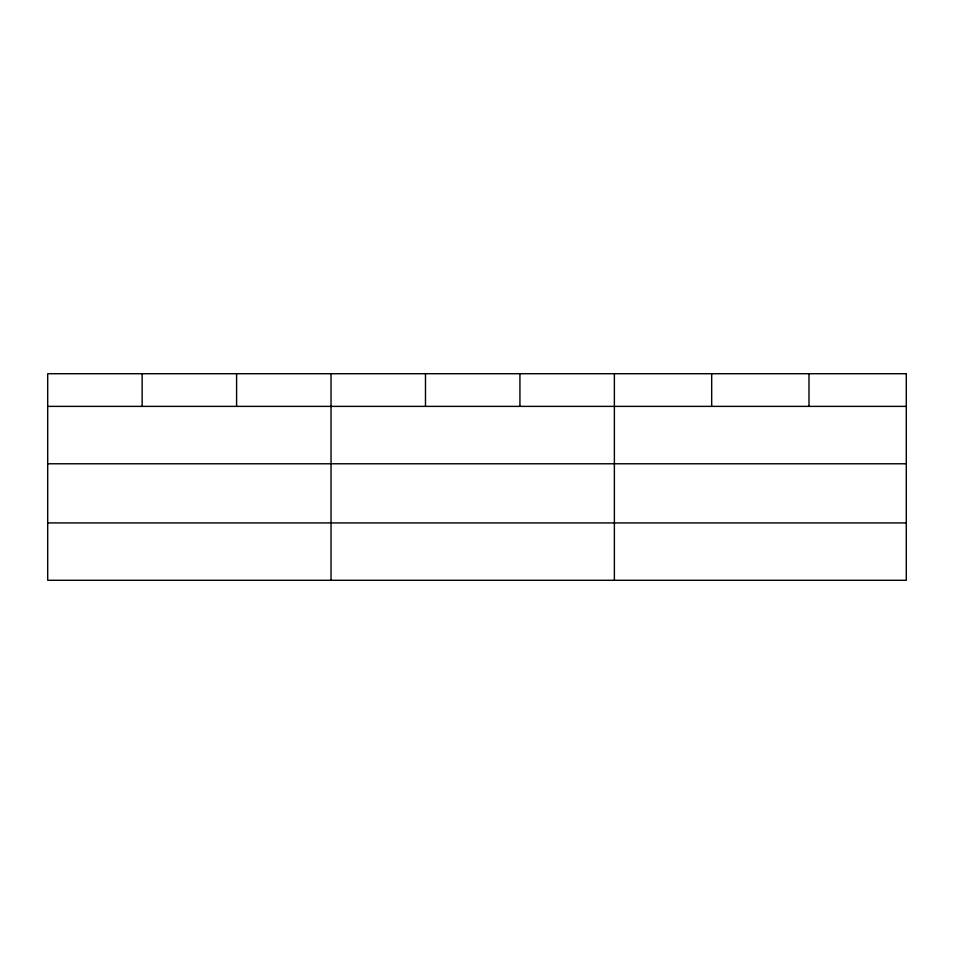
<?xml version="1.0" encoding="UTF-8"?>
<svg xmlns="http://www.w3.org/2000/svg" width="954" height="954" viewBox="0 0 954 954"><rect width="100%" height="100%" fill="white"/><g stroke="black" fill="none" stroke-linecap="round" stroke-linejoin="round"><path stroke-width="1.43" d="M47.7 406.38L906.3 406.38M47.7 463.775L906.3 463.775M47.7 522.911L906.3 522.911M808.992 373.706L808.992 406.38M711.684 373.706L711.684 406.38M614.376 373.706L614.376 580.294M519.93 373.706L519.93 406.38M425.484 373.706L425.484 406.38M331.038 373.706L331.038 580.294M236.592 373.706L236.592 406.38M142.146 373.706L142.146 406.38M906.3 373.706L47.7 373.706L47.7 580.294L906.3 580.294L906.3 373.706"/></g></svg>
